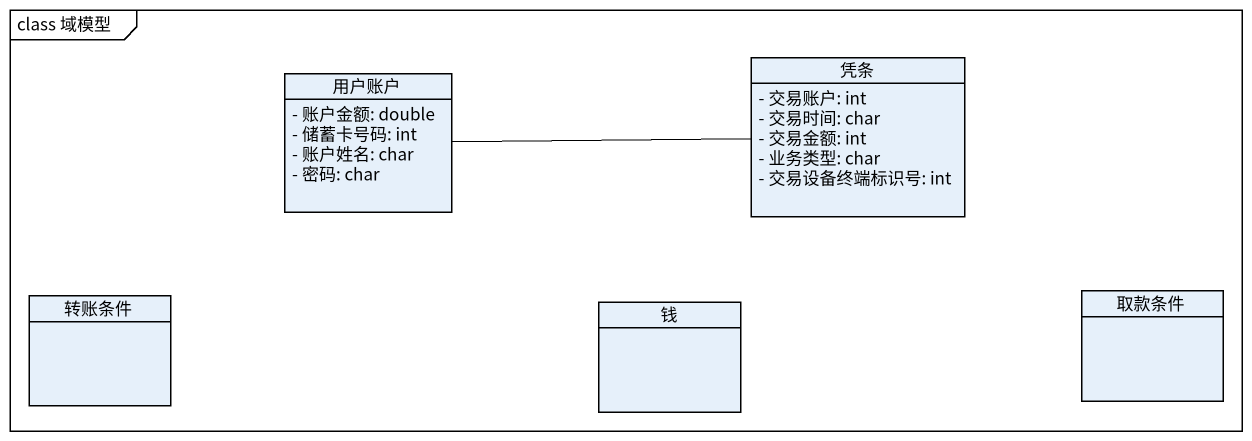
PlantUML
@startuml
mainframe class 域模型
hide circle
hide empty members
skinparam classAttributeIconSize 0
class 用户账户 {
  - 账户金额: double
  - 储蓄卡号码: int
  - 账户姓名: char
  - 密码: char
}
class 凭条 {
  - 交易账户: int
  - 交易时间: char
  - 交易金额: int
  - 业务类型: char
  - 交易设备终端标识号: int
}
class 转账条件
class 钱
class 取款条件
用户账户 -right- 凭条
@enduml
